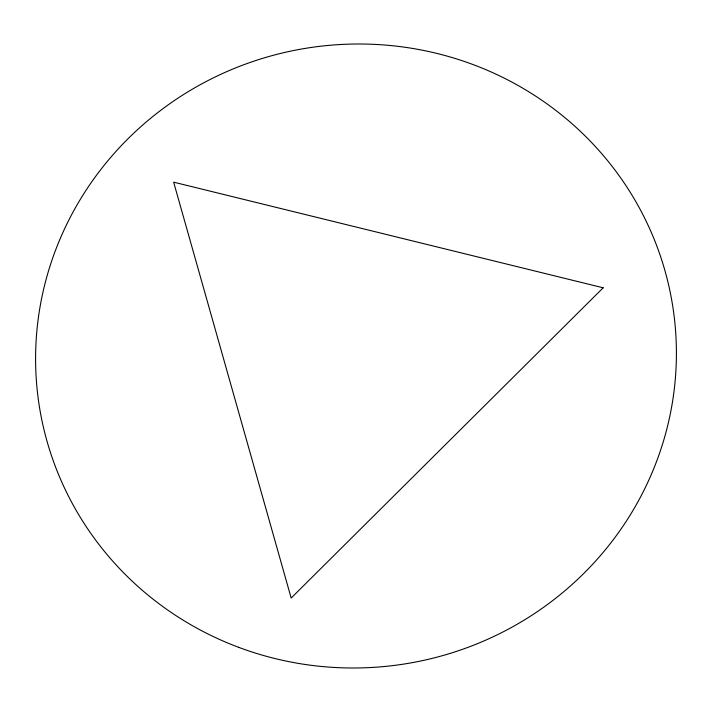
<?xml version="1.0" encoding="UTF-8"?>
<svg xmlns="http://www.w3.org/2000/svg" width="712" height="712" viewBox="0 0 712 712"><rect width="100%" height="100%" fill="white"/><g stroke="black" fill="none" stroke-linecap="round" stroke-linejoin="round"><path stroke-width="1.07" d="M603.18 287.799L291.172 598.036L173.648 182.165L603.18 287.799M238.734 647.35A320.631 311.767 -9.2 0 0 672.858 306.988A320.631 311.767 -9.2 0 0 156.4 113.662A320.631 311.767 -9.2 0 0 238.734 647.35"/></g></svg>
